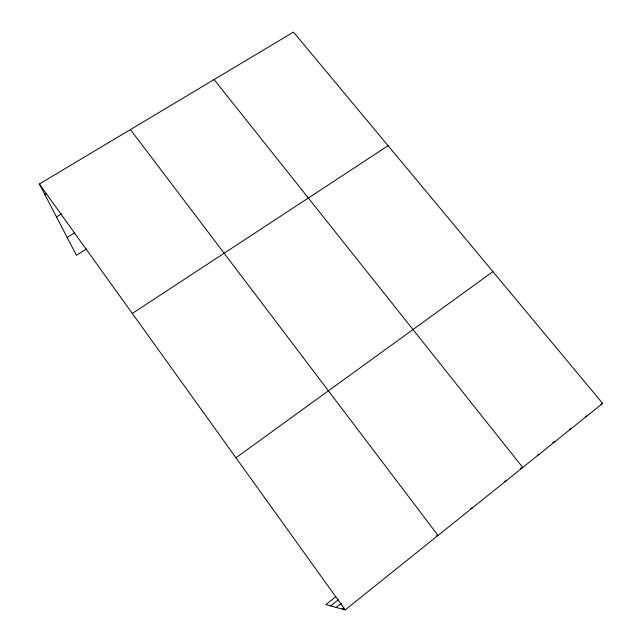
<?xml version="1.0" encoding="UTF-8"?>
<svg xmlns="http://www.w3.org/2000/svg" width="642" height="642" viewBox="0 0 642 642"><rect width="100%" height="100%" fill="white"/><g stroke="black" fill="none" stroke-linecap="round" stroke-linejoin="round"><path stroke-width="0.96" d="M342.29 609.106L343.831 607.87M335.862 596.667L325.847 604.636L345.203 609.9L602.637 403.401L293.49 32.1L39.363 184.013L76.414 255.275L86.501 248.944M330.606 605.928L338.374 599.74M336.159 607.436L341.44 603.223M235.967 457.786L492.92 271.622M132.316 313.448L388.089 145.718M67.137 237.436L74.721 232.741M56.472 216.916L61.576 213.802M44.836 194.526L46.481 193.539M600.88 404.283L602.637 403.401M585.335 416.754L587.021 415.92M569.454 429.434L571.236 428.591M552.706 442.579L555.258 441.407M537.298 455.162L539.095 454.367M520.181 468.556L522.748 467.48L214.091 79.56M504.387 481.476L506.201 480.754M470.69 508.384L472.52 507.774M436.199 535.901L438.029 535.444L130.422 129.58M39.363 184.013L345.203 609.9"/></g></svg>
